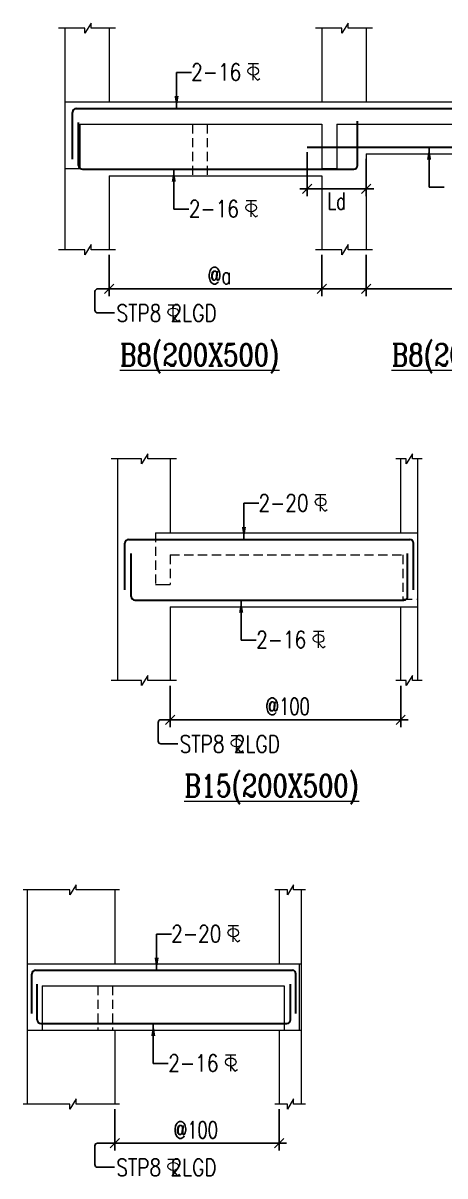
# Model space of a CAD drawing. Header units: millimetres. Extents: x 1255966 to 1543012, y 318612 to 465611.
# Drawn here: x 1526102 to 1531805, y 358555 to 374163 of the extents above; entities that cross this region are included whole.
import ezdxf

# ---------------------------------------------------------------- set-up
doc = ezdxf.new("R2010")
doc.units = ezdxf.units.MM
doc.header["$LTSCALE"] = 500
doc.header["$MEASUREMENT"] = 0
doc.header["$PDMODE"] = 34
doc.linetypes.add('HIDDEN', pattern=[0.375, 0.25, -0.125])
doc.layers.get('Defpoints').update_dxf_attribs({"lineweight": 0})
for name, color, linetype, lineweight in [('BEAM ELE', 2, 'Continuous', 15), ('DIM', 1, 'Continuous', 20), ('TAXT', 3, 'Continuous', 15), ('TEXT', 7, 'Continuous', 13), ('TEXT2', 3, 'Continuous', 15), ('TOWER AREA BEAM..', 3, 'Continuous', 20)]:
    doc.layers.add(name, color=color, linetype=linetype, lineweight=lineweight)
for name, color, linetype in [('D', 10, 'Continuous'), ('ST DIM.', 1, 'Continuous'), ('STEEL', 1, 'Continuous')]:
    doc.layers.add(name, color=color, linetype=linetype)
doc.styles.add('2MM', font='romans.shx', dxfattribs={"width": 0.7})
doc.styles.add('BHTESHT$0$HSCC2', font='romanc.shx')
doc.styles.add('haider', font='romans.shx')
doc.dimstyles.new('SHUIB MOD.', dxfattribs={"dimtxt": 230, "dimasz": 130, "dimexe": 100, "dimexo": 70, "dimgap": 50, "dimtad": 2, "dimdec": 0, "dimzin": 4, "dimdsep": 46, "dimtxsty": '2MM', "dimblk": 'OBLIQUE', "dimcen": 0.09, "dimdle": 100, "dimclrd": 1, "dimclre": 1, "dimclrt": 3, "dimadec": 0, "dimazin": 0, "dimtfac": 1, "dimtdec": 0, "dimtix": 1, "dimtmove": 2, "dimatfit": 3, "dimfxl": 100, "dimtolj": 1, "dimlwd": -1, "dimarcsym": 0})

# ---------------------------------------------------------------- blocks, each defined once
blk = doc.blocks.new('_Oblique')
at = {"color": 0, "linetype": 'ByBlock', "lineweight": -2}
blk.add_line((-0.5, -0.5), (0.5, 0.5), dxfattribs=at)
blk = doc.blocks.new('A$C76682FD6')
at = {"layer": 'TEXT', "color": 3, "ltscale": 0.2}
for p, q in [((143, 219), (2, 219)), ((72, 0), (72, 219)), ((72, 63), (128, 0)), ((128, 0), (162, 21))]:
    blk.add_line(p, q, dxfattribs=at)
blk.add_ellipse((72, 124), major_axis=(72.3, 0), ratio=0.753223, dxfattribs=at)
blk = doc.blocks.new('*D421')
at = {"layer": 'Defpoints', "color": 0, "ltscale": 100, "transparency": 16777216}
for p in [(1527267, 371094, 6), (1530142, 371094, 6), (1530142, 370564)]:
    blk.add_point(p, dxfattribs=at)
at = {"layer": 'ST DIM.', "color": 1, "lineweight": -2, "ltscale": 100, "transparency": 16777216}
for p, q in [((1527267, 371024), (1527267, 370464)), ((1530142, 371024), (1530142, 370464))]:
    blk.add_line(p, q, dxfattribs=at)
at = {"layer": 'ST DIM.', "color": 1, "ltscale": 100, "transparency": 16777216}
blk.add_line((1527167, 370564), (1530242, 370564), dxfattribs=at)
at = {"layer": 'ST DIM.', "color": 1, "ltscale": 100, "transparency": 16777216, "xscale": 125, "yscale": 125, "zscale": 125, "rotation": 180}
blk.add_blockref('_Oblique', (1527267, 370564), dxfattribs=at)
at = {"layer": 'ST DIM.', "color": 1, "ltscale": 100, "transparency": 16777216, "xscale": 125, "yscale": 125, "zscale": 125}
blk.add_blockref('_Oblique', (1530142, 370564), dxfattribs=at)
at = {"layer": 'ST DIM.', "color": 3, "ltscale": 100, "transparency": 16777216, "insert": (1528757, 370744), "char_height": 230, "attachment_point": 5, "style": '2MM'}
blk.add_mtext('\\A1;@a', dxfattribs=at)
blk = doc.blocks.new('*D422')
at = {"layer": 'Defpoints', "color": 0, "ltscale": 100, "transparency": 16777216}
for p in [(1530742, 371094, 6), (1533672, 371094, 6), (1533672, 370564)]:
    blk.add_point(p, dxfattribs=at)
at = {"layer": 'ST DIM.', "color": 1, "lineweight": -2, "ltscale": 100, "transparency": 16777216}
for p, q in [((1530742, 371024), (1530742, 370464)), ((1533672, 371024), (1533672, 370464))]:
    blk.add_line(p, q, dxfattribs=at)
at = {"layer": 'ST DIM.', "color": 1, "ltscale": 100, "transparency": 16777216}
blk.add_line((1530642, 370564), (1533772, 370564), dxfattribs=at)
at = {"layer": 'ST DIM.', "color": 1, "ltscale": 100, "transparency": 16777216, "xscale": 125, "yscale": 125, "zscale": 125, "rotation": 180}
blk.add_blockref('_Oblique', (1530742, 370564), dxfattribs=at)
at = {"layer": 'ST DIM.', "color": 1, "ltscale": 100, "transparency": 16777216, "xscale": 125, "yscale": 125, "zscale": 125}
blk.add_blockref('_Oblique', (1533672, 370564), dxfattribs=at)
at = {"layer": 'ST DIM.', "color": 3, "ltscale": 100, "transparency": 16777216, "insert": (1532245, 370744), "char_height": 230, "attachment_point": 5, "style": '2MM'}
blk.add_mtext('\\A1;@a', dxfattribs=at)
blk = doc.blocks.new('*D430')
at = {"layer": 'Defpoints', "color": 0, "ltscale": 100, "transparency": 16777216}
for p in [(1528092, 365262, 6), (1531207, 365262, 6), (1531207, 364731)]:
    blk.add_point(p, dxfattribs=at)
at = {"layer": 'ST DIM.', "color": 1, "lineweight": -2, "ltscale": 100, "transparency": 16777216}
for p, q in [((1528092, 365192), (1528092, 364631)), ((1531207, 365192), (1531207, 364631))]:
    blk.add_line(p, q, dxfattribs=at)
at = {"layer": 'ST DIM.', "color": 1, "ltscale": 100, "transparency": 16777216}
blk.add_line((1527992, 364731), (1531307, 364731), dxfattribs=at)
at = {"layer": 'ST DIM.', "color": 1, "ltscale": 100, "transparency": 16777216, "xscale": 125, "yscale": 125, "zscale": 125, "rotation": 180}
blk.add_blockref('_Oblique', (1528092, 364731), dxfattribs=at)
at = {"layer": 'ST DIM.', "color": 1, "ltscale": 100, "transparency": 16777216, "xscale": 125, "yscale": 125, "zscale": 125}
blk.add_blockref('_Oblique', (1531207, 364731), dxfattribs=at)
at = {"layer": 'ST DIM.', "color": 3, "ltscale": 100, "transparency": 16777216, "insert": (1529678, 364912), "char_height": 230, "attachment_point": 5, "style": '2MM'}
blk.add_mtext('\\A1;@100', dxfattribs=at)
blk = doc.blocks.new('*D553')
at = {"layer": 'Defpoints', "color": 0, "ltscale": 100, "transparency": 16777216}
for p in [(1529942, 372484), (1530742, 372394), (1529942, 371918)]:
    blk.add_point(p, dxfattribs=at)
at = {"layer": 'ST DIM.', "color": 1, "lineweight": -2, "ltscale": 100, "transparency": 16777216}
for p, q in [((1529942, 372414), (1529942, 371818)), ((1530742, 372324), (1530742, 371818))]:
    blk.add_line(p, q, dxfattribs=at)
at = {"layer": 'ST DIM.', "color": 1, "ltscale": 100, "transparency": 16777216}
blk.add_line((1530842, 371918), (1529842, 371918), dxfattribs=at)
at = {"layer": 'ST DIM.', "color": 1, "ltscale": 100, "transparency": 16777216, "xscale": 125, "yscale": 125, "zscale": 125, "rotation": 180}
blk.add_blockref('_Oblique', (1529942, 371918), dxfattribs=at)
at = {"layer": 'ST DIM.', "color": 1, "ltscale": 100, "transparency": 16777216, "xscale": 125, "yscale": 125, "zscale": 125}
blk.add_blockref('_Oblique', (1530742, 371918), dxfattribs=at)
at = {"layer": 'ST DIM.', "color": 3, "ltscale": 100, "transparency": 16777216, "insert": (1530342, 371753), "char_height": 230, "attachment_point": 5, "style": '2MM'}
blk.add_mtext('\\A1;Ld', dxfattribs=at)
blk = doc.blocks.new('*D507')
at = {"layer": 'Defpoints', "color": 0, "ltscale": 100, "transparency": 16777216}
for p in [(1527343, 359529, 6), (1529564, 359529, 6), (1529564, 358999)]:
    blk.add_point(p, dxfattribs=at)
at = {"layer": 'ST DIM.', "color": 1, "lineweight": -2, "ltscale": 100, "transparency": 16777216}
for p, q in [((1527343, 359459), (1527343, 358899)), ((1529564, 359459), (1529564, 358899))]:
    blk.add_line(p, q, dxfattribs=at)
at = {"layer": 'ST DIM.', "color": 1, "ltscale": 100, "transparency": 16777216}
blk.add_line((1527243, 358999), (1529664, 358999), dxfattribs=at)
at = {"layer": 'ST DIM.', "color": 1, "ltscale": 100, "transparency": 16777216, "xscale": 125, "yscale": 125, "zscale": 125, "rotation": 180}
blk.add_blockref('_Oblique', (1527343, 358999), dxfattribs=at)
at = {"layer": 'ST DIM.', "color": 1, "ltscale": 100, "transparency": 16777216, "xscale": 125, "yscale": 125, "zscale": 125}
blk.add_blockref('_Oblique', (1529564, 358999), dxfattribs=at)
at = {"layer": 'ST DIM.', "color": 3, "ltscale": 100, "transparency": 16777216, "insert": (1528436, 359179), "char_height": 230, "attachment_point": 5, "style": '2MM'}
blk.add_mtext('\\A1;@100', dxfattribs=at)

msp = doc.modelspace()

# ---------------------------------------------------------------- linework, layer by layer
at = {"layer": 'BEAM ELE', "color": 3}
for points in [[(1527350.4, 374094.2), (1527022, 374094.2), (1527022, 374162.8), (1526937.4, 374026.2), (1526937.4, 374094.2), (1526582.2, 374094.2)], [(1530825.4, 374094.2), (1530497, 374094.2), (1530497, 374162.8), (1530412.5, 374026.2), (1530412.5, 374094.2), (1530057.2, 374094.2)], [(1527350.4, 371094.2), (1527022, 371094.2), (1527022, 371162.8), (1526937.4, 371026.2), (1526937.4, 371094.2), (1526582.2, 371094.2)], [(1530825.4, 371094.2), (1530497, 371094.2), (1530497, 371162.8), (1530412.5, 371026.2), (1530412.5, 371094.2), (1530057.2, 371094.2)], [(1528174.7, 368261.6), (1527789.4, 368261.6), (1527789.4, 368330.3), (1527704.8, 368193.6), (1527704.8, 368261.6), (1527291.4, 368261.6)], [(1531499.3, 368261.6), (1531366.7, 368261.6), (1531366.7, 368330.3), (1531282.1, 368193.6), (1531282.1, 368261.6), (1531140.5, 368261.6)], [(1528174.7, 365261.6), (1527789.4, 365261.6), (1527789.4, 365330.3), (1527704.8, 365193.6), (1527704.8, 365261.6), (1527291.4, 365261.6)], [(1531499.3, 365261.6), (1531366.7, 365261.6), (1531366.7, 365330.3), (1531282.1, 365193.6), (1531282.1, 365261.6), (1531140.5, 365261.6)], [(1527403.5, 362429), (1526818.7, 362429), (1526818.7, 362497.7), (1526734.1, 362361), (1526734.1, 362429), (1526102.3, 362429)], [(1529922, 362429), (1529759.4, 362429), (1529759.4, 362497.7), (1529674.8, 362361), (1529674.8, 362429), (1529507.3, 362429)], [(1527403.5, 359529), (1526818.7, 359529), (1526818.7, 359597.7), (1526734.1, 359461), (1526734.1, 359529), (1526102.3, 359529)], [(1529922, 359529), (1529759.4, 359529), (1529759.4, 359597.7), (1529674.8, 359461), (1529674.8, 359529), (1529507.3, 359529)]]:
    msp.add_lwpolyline(points, dxfattribs=at)
at = {"layer": 'ST DIM.'}
for points in [[(1527338.3, 370238.5), (1527109.9, 370238.5, -0.4142136), (1527074.2, 370274.3), (1527074.2, 370527.9, -0.4142136), (1527109.9, 370563.6), (1532496.8, 370563.6)], [(1528192.9, 364405.9), (1527964.5, 364405.9, -0.4142136), (1527928.7, 364441.7), (1527928.7, 364695.3, -0.4142136), (1527964.5, 364731.1), (1528091.6, 364731.1)], [(1527336.1, 358673.4), (1527107.7, 358673.4, -0.4142136), (1527072, 358709.2), (1527072, 358962.7, -0.4142136), (1527107.7, 358998.5), (1527342.9, 358998.5)]]:
    msp.add_lwpolyline(points, format="xyb", dxfattribs=at)
at = {"layer": 'STEEL', "color": 4, "lineweight": 30, "ltscale": 10}
for p, q in [((1526769.9, 372320.5), (1526769.9, 372954.2)), ((1526819.9, 373004.2), (1533760.6, 373004.2)), ((1526853.5, 372234.2), (1526853.5, 372815.2)), ((1530623.6, 372234.2), (1530623.6, 372834.8)), ((1529942.3, 372484.2), (1533704.1, 372484.2)), ((1526903.5, 372184.2), (1530573.6, 372184.2)), ((1527479.1, 366487.9), (1527479.1, 367121.6)), ((1527529.1, 367171.6), (1531329.7, 367171.6)), ((1531379.5, 366487.9), (1531379.5, 367121.6)), ((1527562.7, 366401.6), (1527562.7, 366982.7)), ((1531301.4, 366401.6), (1531301.4, 366982.7)), ((1527612.7, 366351.6), (1531251.4, 366351.6)), ((1526271.2, 361339), (1529745.4, 361339)), ((1526221.2, 360755.3), (1526221.2, 361289)), ((1529791.1, 360755.3), (1529791.1, 361289)), ((1526293.2, 360669), (1526293.2, 361150.1)), ((1529719.1, 360669), (1529719.1, 361150.1)), ((1526343.2, 360619), (1529670, 360619))]:
    msp.add_line(p, q, dxfattribs=at)
for centre, start, end in [((1526819.9, 372954.2), 90, 180), ((1526903.5, 372234.2), 180, 270), ((1530573.6, 372234.2), 270, 0), ((1527529.1, 367121.6), 90, 180), ((1531329.5, 367121.6), 0, 90), ((1527612.7, 366401.6), 180, 270), ((1531251.4, 366401.6), 270, 0), ((1526271.2, 361289), 90, 180), ((1529741.1, 361289), 0, 90), ((1526343.2, 360669), 180, 270), ((1529669.1, 360669), 270, 0)]:
    msp.add_arc(centre, 50, start, end, dxfattribs=at)
at = {"layer": 'TOWER AREA BEAM..'}
for p, q in [((1526667.3, 374094.2), (1526667.3, 371094.2)), ((1527267.3, 374094.2), (1527267.3, 373094.2)), ((1530142.3, 374094.2), (1530142.3, 373094.2)), ((1530742.3, 374094.2), (1530742.3, 373094.2)), ((1526667.3, 373094.2), (1533872.3, 373094.2)), ((1526867.3, 372794.2), (1526867.3, 372194.2)), ((1526867.3, 372794.2), (1530142.3, 372794.2)), ((1530142.3, 372794.2), (1530142.3, 372194.2)), ((1530342.3, 372794.2), (1533672.3, 372794.2)), ((1530342.3, 372794.2), (1530342.3, 372194.2)), ((1530742.3, 372394.2), (1530742.3, 371094.2)), ((1530742.3, 372394.2), (1533872.3, 372394.2)), ((1526667.3, 372194.2), (1526867.3, 372194.2)), ((1527267.3, 372094.2), (1527267.3, 371094.2)), ((1527267.3, 372094.2), (1530142.3, 372094.2)), ((1530142.3, 372194.2), (1530342.3, 372194.2)), ((1530142.3, 372094.2), (1530142.3, 371094.2)), ((1527376.6, 368261.6), (1527376.6, 365261.6)), ((1528091.6, 368261.6), (1528091.6, 367261.6)), ((1531206.6, 368261.6), (1531206.6, 367261.6)), ((1531436.6, 368261.6), (1531436.6, 367261.6)), ((1527891.6, 367261.6), (1531436.6, 367261.6)), ((1531436.6, 367261.6), (1531436.6, 365261.6)), ((1527891.6, 366561.6), (1528091.6, 366561.6)), ((1528091.6, 366261.6), (1528091.6, 365261.6)), ((1528091.6, 366261.6), (1531436.6, 366261.6)), ((1531206.6, 366261.6), (1531206.6, 365261.6)), ((1526158.6, 362429), (1526158.6, 361429)), ((1527342.9, 362429), (1527342.9, 361429)), ((1529563.6, 362429), (1529563.6, 361429)), ((1529863.6, 362429), (1529863.6, 361429)), ((1526158.6, 361429), (1529863.6, 361429)), ((1526158.6, 361429), (1526158.6, 360529)), ((1529833.6, 361429), (1529833.6, 360529)), ((1529863.6, 361429), (1529863.6, 359529)), ((1526358.6, 361129), (1526358.6, 360529)), ((1526358.6, 361129), (1529633.6, 361129)), ((1529633.6, 361129), (1529633.6, 360529)), ((1526158.6, 360529), (1526158.6, 359529)), ((1526158.6, 360529), (1529863.6, 360529)), ((1527342.9, 360529), (1527342.9, 359529)), ((1529563.6, 360529), (1529563.6, 359529))]:
    msp.add_line(p, q, dxfattribs=at)
at = {"layer": 'TOWER AREA BEAM..', "linetype": 'HIDDEN'}
for p, q in [((1528392.3, 372794.2), (1528392.3, 372094.2)), ((1528592.3, 372794.2), (1528592.3, 372094.2)), ((1527891.6, 367261.6), (1527891.6, 366561.6)), ((1528091.6, 366961.6), (1528091.6, 366561.6)), ((1528091.6, 366961.6), (1531236.6, 366961.6)), ((1531236.6, 366961.6), (1531236.6, 366361.6)), ((1531236.6, 366361.6), (1531436.6, 366361.6)), ((1527112.9, 361129), (1527112.9, 360529)), ((1527312.9, 361129), (1527312.9, 360529))]:
    msp.add_line(p, q, dxfattribs=at)

# ---------------------------------------------------------------- block references
at = {"layer": 'DIM', "lineweight": 0}
for p in [(1529142.1, 373389.7), (1529114.3, 371538.8), (1528060.8, 370125.8), (1530052.8, 367557.1), (1530025, 365706.3), (1528915.3, 364293.2), (1528872.4, 361724.6), (1528837.4, 359973.7), (1528058.6, 358560.7)]:
    msp.add_blockref('A$C76682FD6', p, dxfattribs=at)

# ---------------------------------------------------------------- texts
at = {"layer": 'TAXT', "style": 'BHTESHT$0$HSCC2', "width": 0.8}
for s, p in [('%%UB8(200X500)', (1527410.1, 369522.3)), ('%%UB8(200X350)', (1531083.5, 369522.3)), ('%%UB15(200X500)', (1528280.8, 363689.8))]:
    msp.add_text(s, height=300, dxfattribs=at).set_placement(p)
at = {"layer": 'TEXT2', "color": 3, "style": 'haider', "width": 0.8}
for s, p in [('2-16', (1528374.1, 373384.5)), ('2-16', (1528342, 371533.7)), ('STP8 2LGD', (1527364.1, 370120.6)), ('2-20', (1529284.8, 367552)), ('2-16', (1529252.7, 365701.1)), ('STP8 2LGD', (1528218.7, 364288.1)), ('2-20', (1528104.4, 361719.4)), ('2-16', (1528065, 359968.5)), ('STP8 2LGD', (1527361.9, 358555.5))]:
    msp.add_text(s, height=230, dxfattribs=at).set_placement(p)

# ---------------------------------------------------------------- dimensions: what is measured, and where the dimension line sits
at = {"layer": 'ST DIM.', "ltscale": 100}
dim = msp.add_linear_dim(base=(1529942.3, 371917.8), p1=(1530742.3, 372394.2), p2=(1529942.3, 372484.2), text='Ld', dimstyle='SHUIB MOD.', override={"dimasz": 125}, dxfattribs=at)
dim.commit()
dim.dimension.update_dxf_attribs({"geometry": '*D553', "text_midpoint": (1530342.3, 371752.8)})
for base, p1, p2, text, picture, middle in [((1530142.3, 370563.6, -6.3), (1527267.3, 371094.2), (1530142.3, 371094.2), '@a', '*D421', (1528756.9, 370744.1, -6.3)), ((1533672.3, 370563.6, -6.3), (1530742.3, 371094.2), (1533672.3, 371094.2), '@a', '*D422', (1532245.3, 370744.1, -6.3)), ((1531206.6, 364731.1, -6.3), (1528091.6, 365261.6), (1531206.6, 365261.6), '@100', '*D430', (1529677.6, 364911.5, -6.3)), ((1529563.6, 358998.5, -6.3), (1527342.9, 359529), (1529563.6, 359529), '@100', '*D507', (1528436, 359179, -6.3))]:
    dim = msp.add_linear_dim(base=base, p1=p1, p2=p2, text=text, dimstyle='SHUIB MOD.', override={"dimasz": 125}, dxfattribs=at)
    dim.commit()
    dim.dimension.update_dxf_attribs({"geometry": picture, "text_midpoint": middle, "dimtype": 160})

# ---------------------------------------------------------------- leaders
at = {"layer": 'D', "linetype": 'Continuous'}
for points in [[(1528177.4, 373004.2), (1528177.4, 373494.2), (1528377.4, 373494.2)], [(1531591, 372484.2), (1531591, 371941.4), (1531793.1, 371941.4)], [(1528139.6, 372184.2), (1528139.6, 371641.4), (1528341.6, 371641.4)], [(1529088.1, 367171.6), (1529088.1, 367661.6), (1529288.1, 367661.6)], [(1529050.3, 366351.6), (1529050.3, 365808.8), (1529252.3, 365808.8)], [(1527907.7, 361339.1), (1527907.7, 361829), (1528107.7, 361829)], [(1527862.6, 360619), (1527862.6, 360076.3), (1528064.7, 360076.3)]]:
    msp.add_leader(points, dimstyle='SHUIB MOD.', override={"dimasz": 170, "dimtad": 0}, dxfattribs=at)

doc.saveas('drawing.dxf')
